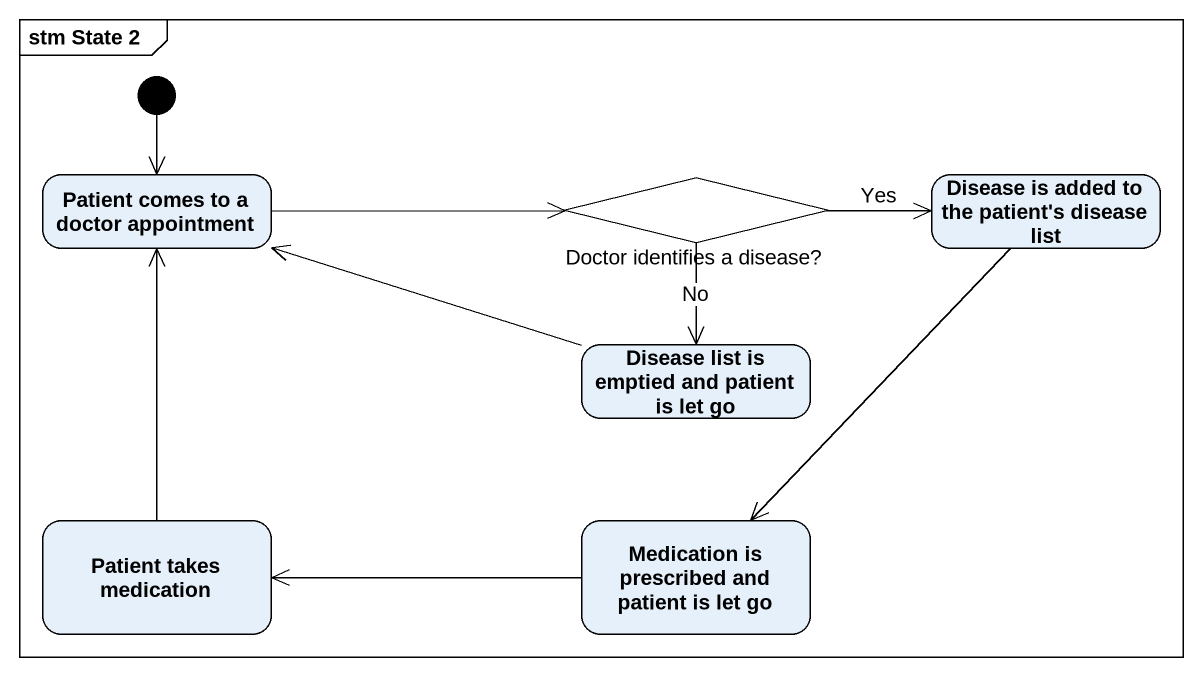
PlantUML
@startuml
mainframe stm State 2
hide empty description
state "Patient comes to a doctor appointment" as Patient_comes_to_a_doctor
state "Doctor identifies a disease?" as Doctor_identifies_a_disease <<choice>>
state "Disease is added to the patient's disease list" as Disease_is_added_to_the
state "Disease list is emptied and patient is let go" as Disease_list_is_emptied_and
state "Patient takes medication" as Patient_takes_medication
state "Medication is prescribed and patient is let go" as Medication_is_prescribed
[*] --> Patient_comes_to_a_doctor
Patient_comes_to_a_doctor -right-> Doctor_identifies_a_disease
Doctor_identifies_a_disease -right-> Disease_is_added_to_the : Yes
Doctor_identifies_a_disease --> Disease_list_is_emptied_and : No
Disease_is_added_to_the --> Medication_is_prescribed
Disease_list_is_emptied_and -left-> Patient_comes_to_a_doctor
Patient_takes_medication -up-> Patient_comes_to_a_doctor
Medication_is_prescribed -left-> Patient_takes_medication
@enduml
